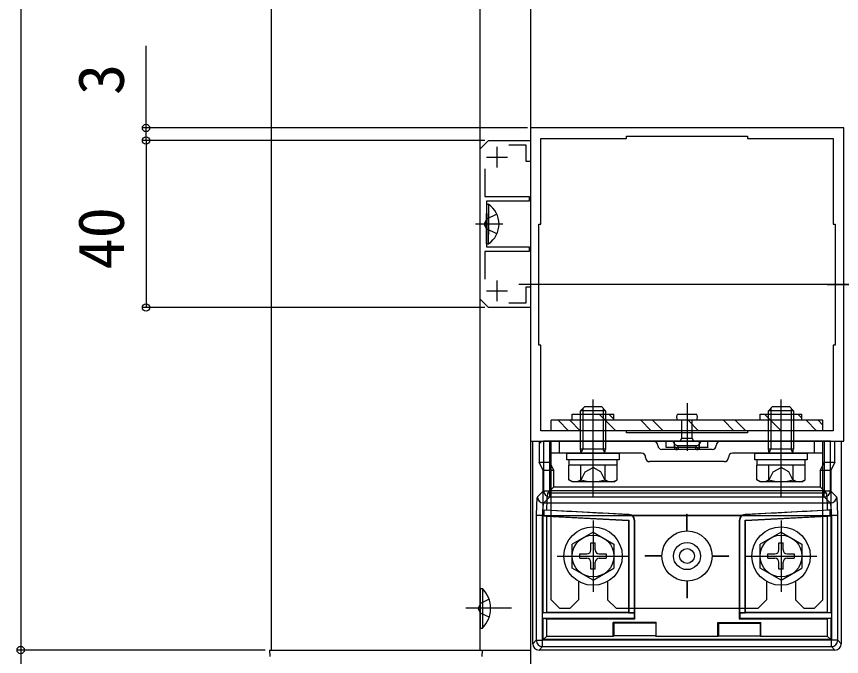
# Model space of a CAD drawing. Units: millimetres, scale not verified. Extents: x -875 to 875, y -1310 to 1300.
# Drawn here: x -653.7 to -456.2, y 248.4 to 401.7 of the extents above; entities that cross this region are included whole.
import ezdxf
from ezdxf.enums import TextEntityAlignment as Align

# ---------------------------------------------------------------- set-up
doc = ezdxf.new("R2010")
doc.units = ezdxf.units.MM
doc.header["$LTSCALE"] = 4
for name, color, linetype in [('0-3_YKK_11', 7, 'Continuous'), ('0-4_YKK_12', 2, 'Continuous'), ('0-5_YKK_13', 4, 'Continuous'), ('0-6_YKK_D', 6, 'Continuous')]:
    doc.layers.add(name, color=color, linetype=linetype)
doc.styles.add('ＭＳ ゴシック', font='')
doc.styles.get('ＭＳ ゴシック').set_extended_font_data('MS Gothic')

msp = doc.modelspace()

# ---------------------------------------------------------------- linework, layer by layer
at = {"layer": '0-3_YKK_11'}
for p, q in [((-538.699, 370.5), (-538.699, 365.5)), ((-541.199, 368), (-536.199, 368)), ((-538.699, 338.5), (-538.699, 333.5)), ((-541.199, 336), (-536.199, 336))]:
    msp.add_line(p, q, dxfattribs=at)
for points in [[(-455.699, 300), (-455.699, 375), (-530.699, 375), (-530.699, 300)], [(-478.699, 302), (-507.699, 302), (-507.699, 302.5), (-528.199, 302.5), (-528.199, 323), (-528.699, 323), (-528.699, 352), (-528.199, 352), (-528.199, 372.5), (-507.699, 372.5), (-507.699, 373), (-478.699, 373), (-478.699, 372.5), (-458.199, 372.5), (-458.199, 352), (-457.699, 352), (-457.699, 323), (-458.199, 323), (-458.199, 302.5), (-478.699, 302.5)]]:
    msp.add_lwpolyline(points, close=True, dxfattribs=at)
for points in [[(-535.883, 333.1), (-531.699, 333.1), (-531.699, 337), (-530.699, 337), (-530.699, 332), (-540.699, 332), (-542.699, 334), (-542.699, 370), (-540.699, 372), (-530.699, 372), (-530.699, 367), (-531.699, 367), (-531.699, 370.9), (-535.883, 370.9)], [(-541.599, 365.184), (-541.599, 358.6), (-530.999, 358.6), (-530.999, 357.5), (-541.199, 357.5), (-541.199, 352.458), (-541.319, 352.275), (-541.319, 351.725), (-541.199, 351.542), (-541.199, 346.5), (-530.999, 346.5), (-530.999, 345.4), (-541.599, 345.4), (-541.599, 338.816)]]:
    msp.add_lwpolyline(points, dxfattribs=at)
at = {"layer": '0-4_YKK_12'}
for p, q in [((-530.699, 945), (-530.699, 145)), ((-592.699, 250), (-592.699, 830)), ((-542.699, 250), (-542.699, 830)), ((-452.905, 337.5), (-533.493, 337.5)), ((-592.699, 250), (-542.699, 250))]:
    msp.add_line(p, q, dxfattribs=at)
at = {"layer": '0-5_YKK_13'}
for p, q in [((-541.199, 356.75), (-541.199, 349.5)), ((-541.199, 356.75), (-540.691, 356.75)), ((-540.691, 356.75), (-540.691, 349.5)), ((-541.199, 347.25), (-541.199, 354.5)), ((-540.691, 347.25), (-540.691, 354.5)), ((-537.306, 352), (-543.837, 352)), ((-541.199, 347.25), (-540.691, 347.25)), ((-459.617, 337.5), (-452.254, 337.5)), ((-518.699, 307.3), (-517.699, 308.3)), ((-517.699, 308.3), (-513.699, 308.3)), ((-515.699, 286.6), (-515.699, 310.011)), ((-512.699, 307.3), (-513.699, 308.3)), ((-493.199, 309.08), (-493.199, 297.7)), ((-473.699, 307.3), (-472.699, 308.3)), ((-472.699, 308.3), (-468.699, 308.3)), ((-470.699, 286.6), (-470.699, 310.011)), ((-467.699, 307.3), (-468.699, 308.3)), ((-520.699, 306.5), (-510.699, 306.5)), ((-520.699, 305), (-520.699, 306.5)), ((-512.699, 307.3), (-518.699, 307.3)), ((-514.253, 306.5), (-510.253, 302.5)), ((-511.925, 306.5), (-510.699, 305.275)), ((-510.699, 305), (-510.699, 306.5)), ((-495.461, 306.5), (-490.9, 306.5)), ((-474.655, 306.5), (-470.655, 302.5)), ((-467.699, 307.3), (-473.699, 307.3)), ((-466.67, 306.5), (-465.699, 305.529)), ((-465.699, 305), (-465.699, 306.5)), ((-460.699, 305), (-525.699, 305)), ((-525.699, 302.5), (-525.699, 305)), ((-524.067, 305), (-521.567, 302.5)), ((-521.239, 305), (-518.739, 302.5)), ((-504.268, 305), (-501.768, 302.5)), ((-501.44, 305), (-498.94, 302.5)), ((-490.9, 305), (-495.498, 305)), ((-494.449, 300.7), (-494.449, 305)), ((-492.954, 305), (-490.454, 302.5)), ((-484.469, 305), (-481.969, 302.5)), ((-481.641, 305), (-479.141, 302.5)), ((-464.67, 305), (-462.17, 302.5)), ((-461.842, 305), (-460.699, 303.858)), ((-460.699, 302.5), (-460.699, 305)), ((-460.699, 302.5), (-525.699, 302.5)), ((-494.849, 300), (-494.449, 300.7)), ((-491.549, 300), (-491.949, 300.7)), ((-528.61, 300), (-528.61, 294.996)), ((-528.199, 299.5), (-528.199, 300)), ((-526.038, 300), (-527.536, 300)), ((-527.536, 300), (-527.536, 288.154)), ((-526.102, 300), (-526.102, 294.996)), ((-460.36, 300), (-526.038, 300)), ((-526.038, 288.154), (-526.038, 300)), ((-525.699, 262), (-525.699, 300)), ((-525.699, 300), (-460.699, 300)), ((-523.699, 297.1), (-523.699, 300)), ((-498.199, 298.5), (-498.199, 300)), ((-498.151, 298.548), (-498.151, 300)), ((-498.151, 298.548), (-496.199, 298.565)), ((-496.449, 299.65), (-496.249, 300)), ((-496.249, 300), (-490.149, 300)), ((-496.199, 298.565), (-496.199, 300)), ((-496.199, 298.565), (-495.934, 298.565)), ((-496.199, 298.557), (-496.199, 298.5)), ((-495.719, 299), (-490.68, 299)), ((-495.699, 298.5), (-495.699, 298)), ((-495.465, 298.565), (-490.934, 298.565)), ((-495.199, 298.557), (-495.199, 298.5)), ((-491.199, 298.5), (-495.199, 298.5)), ((-491.199, 298.557), (-491.199, 298.5)), ((-490.699, 298.5), (-490.699, 298)), ((-490.465, 298.565), (-490.199, 298.565)), ((-490.199, 298.565), (-490.199, 300)), ((-490.199, 298.565), (-488.248, 298.548)), ((-490.199, 298.557), (-490.199, 298.5)), ((-488.199, 298.5), (-490.199, 298.5)), ((-490.149, 300), (-489.949, 299.65)), ((-488.248, 298.548), (-488.248, 300)), ((-462.699, 297.1), (-462.699, 300)), ((-460.699, 262), (-460.699, 300)), ((-458.863, 300), (-460.36, 300)), ((-460.296, 294.996), (-460.296, 300)), ((-458.863, 300), (-456.289, 300)), ((-457.789, 294.996), (-457.789, 300)), ((-456.289, 300), (-456.289, 251.497)), ((-504.099, 297.1), (-525.699, 297.1)), ((-521.949, 297.1), (-509.449, 297.1)), ((-512.699, 298.121), (-518.699, 298.121)), ((-518.499, 297.181), (-518.699, 298.121)), ((-518.499, 297.181), (-518.159, 298.121)), ((-518.499, 297.1), (-518.499, 297.181)), ((-512.899, 297.181), (-513.239, 298.121)), ((-512.899, 297.181), (-512.699, 298.121)), ((-512.899, 297.1), (-512.899, 297.181)), ((-487.199, 298), (-499.199, 298)), ((-460.699, 297.1), (-482.299, 297.1)), ((-476.949, 297.1), (-464.449, 297.1)), ((-467.699, 298.121), (-473.699, 298.121)), ((-473.499, 297.181), (-473.699, 298.121)), ((-473.499, 297.181), (-473.159, 298.121)), ((-473.499, 297.1), (-473.499, 297.181)), ((-467.899, 297.181), (-468.239, 298.121)), ((-467.899, 297.181), (-467.699, 298.121)), ((-467.899, 297.1), (-467.899, 297.181)), ((-528.61, 294.996), (-526.102, 294.996)), ((-526.102, 294.996), (-525.102, 293)), ((-509.926, 294.3), (-521.473, 294.3)), ((-521.473, 290.747), (-521.473, 294.3)), ((-521.399, 294.3), (-521.399, 295.5)), ((-518.586, 290.747), (-518.586, 294.3)), ((-512.813, 290.747), (-512.813, 294.3)), ((-509.999, 295.5), (-509.999, 294.3)), ((-509.926, 290.747), (-509.926, 294.3)), ((-484.299, 295.1), (-502.099, 295.1)), ((-464.926, 294.3), (-476.473, 294.3)), ((-476.473, 290.747), (-476.473, 294.3)), ((-476.399, 294.3), (-476.399, 295.5)), ((-473.586, 290.747), (-473.586, 294.3)), ((-467.813, 290.747), (-467.813, 294.3)), ((-464.999, 295.5), (-464.999, 294.3)), ((-464.926, 290.747), (-464.926, 294.3)), ((-461.296, 293), (-460.296, 294.996)), ((-460.296, 294.996), (-457.789, 294.996)), ((-457.789, 294.996), (-458.789, 293)), ((-525.102, 293), (-527.61, 293)), ((-525.102, 289.09), (-525.102, 293)), ((-458.789, 293), (-458.789, 258.891)), ((-520.699, 290.3), (-521.473, 290.747)), ((-510.699, 290.3), (-520.699, 290.3)), ((-510.699, 290.3), (-509.926, 290.747)), ((-475.699, 290.3), (-476.473, 290.747)), ((-465.699, 290.3), (-475.699, 290.3)), ((-465.699, 290.3), (-464.926, 290.747)), ((-525.102, 289.09), (-526.53, 287.663)), ((-525.102, 289.09), (-461.296, 289.09)), ((-459.869, 287.663), (-461.296, 289.09)), ((-527.536, 288.154), (-529.02, 286.67)), ((-527.536, 288.154), (-526.038, 288.154)), ((-527.523, 285.172), (-526.038, 286.657)), ((-526.53, 287.663), (-459.869, 287.663)), ((-526.038, 286.657), (-526.038, 288.154)), ((-460.36, 286.657), (-458.876, 285.172)), ((-457.379, 286.67), (-458.863, 288.154)), ((-458.876, 285.172), (-527.523, 285.172)), ((-527.426, 283.477), (-526.835, 283.531)), ((-507.204, 282.417), (-527.426, 283.477)), ((-527.426, 282.143), (-527.426, 283.477)), ((-507.204, 282.417), (-507.121, 282.496)), ((-493.149, 278.5), (-493.149, 282.5)), ((-479.278, 282.496), (-479.195, 282.417)), ((-458.972, 283.477), (-479.195, 282.417)), ((-458.972, 283.477), (-459.564, 283.531)), ((-458.972, 282.143), (-458.972, 283.477)), ((-529.279, 282.178), (-529.279, 252.329)), ((-527.781, 282.178), (-529.279, 282.178)), ((-527.781, 282.178), (-458.617, 282.178)), ((-527.781, 252.329), (-527.781, 282.178)), ((-527.426, 282.143), (-526.845, 282.03)), ((-527.426, 282.143), (-507.116, 281.079)), ((-526.845, 282.03), (-507.199, 281)), ((-526.845, 282.03), (-526.845, 259)), ((-515.699, 281.034), (-515.699, 263.966)), ((-507.116, 281.079), (-507.199, 281)), ((-507.199, 281), (-507.199, 259)), ((-480.131, 282.173), (-506.267, 282.173)), ((-505.699, 280.998), (-505.782, 280.919)), ((-505.782, 258.917), (-505.782, 280.919)), ((-505.699, 257.5), (-505.699, 280.998)), ((-480.699, 280.998), (-480.699, 257.5)), ((-480.616, 280.919), (-480.699, 280.998)), ((-480.616, 280.919), (-480.616, 258.917)), ((-479.282, 281.079), (-479.199, 281)), ((-470.699, 281.034), (-470.699, 263.966)), ((-458.972, 282.143), (-459.553, 282.03)), ((-459.553, 259), (-459.553, 282.03)), ((-457.12, 282.178), (-458.617, 282.178)), ((-458.617, 282.178), (-458.617, 252.329)), ((-457.12, 252.329), (-457.12, 282.178)), ((-515.699, 278.25), (-520.699, 275.363)), ((-515.699, 278.25), (-510.699, 275.363)), ((-470.699, 278.25), (-475.699, 275.363)), ((-470.699, 278.25), (-465.699, 275.363)), ((-520.699, 269.637), (-520.699, 275.363)), ((-516.199, 274), (-516.199, 275.65)), ((-516.199, 275.65), (-515.199, 275.65)), ((-515.199, 274), (-515.199, 275.65)), ((-510.699, 275.363), (-510.699, 269.637)), ((-475.699, 269.637), (-475.699, 275.363)), ((-471.199, 274), (-471.199, 275.65)), ((-471.199, 275.65), (-470.199, 275.65)), ((-470.199, 274), (-470.199, 275.65)), ((-465.699, 275.363), (-465.699, 269.637)), ((-518.849, 273), (-517.199, 273)), ((-518.849, 272), (-518.849, 273)), ((-514.199, 273), (-512.549, 273)), ((-512.549, 273), (-512.549, 272)), ((-499.199, 272.55), (-503.199, 272.55)), ((-487.2, 272.55), (-483.199, 272.55)), ((-473.849, 273), (-472.199, 273)), ((-473.849, 272), (-473.849, 273)), ((-469.199, 273), (-467.549, 273)), ((-467.549, 273), (-467.549, 272)), ((-524.267, 272.5), (-507.132, 272.5)), ((-518.849, 272), (-517.199, 272)), ((-516.199, 269.35), (-516.199, 271)), ((-515.199, 269.35), (-515.199, 271)), ((-514.199, 272), (-512.549, 272)), ((-479.267, 272.5), (-462.132, 272.5)), ((-473.849, 272), (-472.199, 272)), ((-471.199, 269.35), (-471.199, 271)), ((-470.199, 269.35), (-470.199, 271)), ((-469.199, 272), (-467.549, 272)), ((-515.699, 266.75), (-520.699, 269.637)), ((-515.199, 269.35), (-516.199, 269.35)), ((-515.699, 266.75), (-510.699, 269.637)), ((-470.699, 266.75), (-475.699, 269.637)), ((-470.199, 269.35), (-471.199, 269.35)), ((-470.699, 266.75), (-465.699, 269.637)), ((-542.699, 264.75), (-542.699, 255.25)), ((-542.699, 264.75), (-542.191, 264.75)), ((-542.191, 264.75), (-542.191, 255.25)), ((-519.199, 266.438), (-519.199, 262)), ((-512.199, 266.438), (-512.199, 262)), ((-493.149, 266.5), (-493.149, 262.5)), ((-474.199, 266.438), (-474.199, 262)), ((-467.199, 266.438), (-467.199, 262)), ((-542.699, 262), (-542.699, 258)), ((-523.699, 260), (-525.699, 262)), ((-521.199, 260), (-519.199, 262)), ((-510.199, 260), (-512.199, 262)), ((-476.199, 260), (-474.199, 262)), ((-465.199, 260), (-467.199, 262)), ((-462.699, 260), (-460.699, 262)), ((-535.199, 260), (-546.159, 260)), ((-527.61, 258.891), (-526.845, 259)), ((-505.808, 258.891), (-527.61, 258.891)), ((-507.199, 259), (-526.845, 259)), ((-523.699, 260), (-521.199, 260)), ((-510.199, 260), (-476.199, 260)), ((-507.116, 258.917), (-507.199, 259)), ((-505.782, 258.917), (-505.808, 258.891)), ((-505.808, 257.609), (-505.808, 258.891)), ((-480.59, 258.891), (-480.616, 258.917)), ((-480.616, 258.917), (-479.282, 258.917)), ((-458.789, 258.891), (-480.59, 258.891)), ((-480.59, 258.891), (-480.59, 257.609)), ((-459.553, 259), (-479.199, 259)), ((-465.199, 260), (-462.699, 260)), ((-458.789, 258.891), (-459.553, 259)), ((-527.61, 257.609), (-526.845, 257.5)), ((-526.845, 257.5), (-526.845, 253.265)), ((-526.845, 257.5), (-505.699, 257.5)), ((-505.808, 257.609), (-505.699, 257.5)), ((-480.59, 257.609), (-458.789, 257.609)), ((-458.789, 257.609), (-459.553, 257.5)), ((-459.553, 253.265), (-459.553, 257.5)), ((-458.789, 257.609), (-458.789, 252.5)), ((-542.699, 255.25), (-542.191, 255.25)), ((-510.852, 256.57), (-510.699, 256.417)), ((-510.852, 253.265), (-510.852, 256.57)), ((-510.699, 256.417), (-510.699, 253.417)), ((-500.699, 256.417), (-510.699, 256.417)), ((-500.546, 256.57), (-500.699, 256.417)), ((-500.699, 256.417), (-500.699, 253.417)), ((-485.852, 256.57), (-485.699, 256.417)), ((-485.852, 256.57), (-475.546, 256.57)), ((-485.852, 253.265), (-485.852, 256.57)), ((-485.699, 256.417), (-485.699, 253.417)), ((-475.546, 256.57), (-475.699, 256.417)), ((-475.546, 253.265), (-475.546, 256.57)), ((-527.61, 252.5), (-526.845, 253.265)), ((-510.852, 253.265), (-526.845, 253.265)), ((-510.699, 253.417), (-510.852, 253.265)), ((-500.699, 253.417), (-510.699, 253.417)), ((-500.699, 253.417), (-500.546, 253.265)), ((-485.852, 253.265), (-500.546, 253.265)), ((-485.699, 253.417), (-485.852, 253.265)), ((-485.699, 253.417), (-475.699, 253.417)), ((-475.699, 253.417), (-475.546, 253.265)), ((-459.553, 253.265), (-475.546, 253.265)), ((-459.553, 253.265), (-458.789, 252.5)), ((-529.279, 252.329), (-530.11, 251.497)), ((-529.279, 252.329), (-527.781, 252.329)), ((-528.613, 250), (-527.781, 250.831)), ((-458.617, 252.329), (-527.781, 252.329)), ((-527.781, 250.831), (-527.781, 252.329)), ((-458.789, 252.5), (-527.61, 252.5)), ((-457.12, 252.329), (-458.617, 252.329)), ((-458.617, 250.831), (-457.786, 250)), ((-456.289, 251.497), (-457.12, 252.329)), ((-593.159, 250), (-593.077, 248.448)), ((-593.159, 250), (-592.16, 250)), ((-592.16, 250), (-543.157, 250)), ((-543.157, 250), (-542.159, 250)), ((-542.24, 248.448), (-542.159, 250)), ((-542.159, 250), (-530.699, 250)), ((-457.786, 250), (-528.613, 250))]:
    msp.add_line(p, q, dxfattribs=at)
for points in [[(-538.699, 354.35), (-541.17, 353.145), (-541.779, 352)], [(-538.699, 349.65), (-541.17, 350.855), (-541.779, 352)], [(-518.699, 298.121), (-518.699, 306.5), (-518.699, 307.3)], [(-518.159, 307.84), (-518.159, 306.5), (-518.159, 298.121)], [(-513.239, 307.84), (-513.239, 306.5), (-513.239, 298.121)], [(-512.699, 307.3), (-512.699, 306.5), (-512.699, 298.121)], [(-475.699, 305), (-475.699, 306.5), (-465.699, 306.5)], [(-473.699, 298.121), (-473.699, 306.5), (-473.699, 307.3)], [(-473.159, 307.84), (-473.159, 306.5), (-473.159, 298.121)], [(-468.239, 307.84), (-468.239, 306.5), (-468.239, 298.121)], [(-467.699, 307.3), (-467.699, 306.5), (-467.699, 298.121)], [(-494.449, 300.7), (-491.949, 300.7), (-491.949, 305)], [(-530.11, 251.497), (-530.11, 300), (-527.536, 300)], [(-496.199, 298.5), (-498.199, 298.5), (-498.151, 298.548)], [(-488.248, 298.548), (-488.199, 298.5), (-488.199, 300)], [(-460.36, 300), (-460.36, 288.154), (-458.863, 288.154), (-458.863, 300)], [(-509.449, 297.1), (-509.449, 295.5), (-521.949, 295.5), (-521.949, 297.1)], [(-464.449, 297.1), (-464.449, 295.5), (-476.949, 295.5), (-476.949, 297.1)], [(-527.61, 258.891), (-527.61, 293), (-528.61, 294.996)], [(-518.749, 290.297), (-517.599, 292.655), (-515.699, 293.666)], [(-512.649, 290.298), (-513.799, 292.655), (-515.699, 293.666)], [(-473.749, 290.297), (-472.599, 292.655), (-470.699, 293.666)], [(-467.649, 290.298), (-468.799, 292.655), (-470.699, 293.666)], [(-458.789, 293), (-461.296, 293), (-461.296, 289.09)], [(-526.038, 286.657), (-460.36, 286.657), (-460.36, 288.154), (-526.038, 288.154)], [(-507.121, 282.496), (-506.817, 282.448), (-506.528, 282.339), (-506.267, 282.173)], [(-493.249, 278.5), (-493.249, 282.5), (-493.149, 282.5)], [(-480.131, 282.173), (-479.872, 282.339), (-479.584, 282.448), (-479.278, 282.496)], [(-507.116, 281.079), (-507.116, 258.917), (-505.782, 258.917)], [(-479.282, 258.917), (-479.282, 281.079), (-458.972, 282.143)], [(-479.282, 258.917), (-479.199, 259), (-479.199, 281), (-459.553, 282.03)], [(-499.199, 272.45), (-503.199, 272.45), (-503.199, 272.55)], [(-487.2, 272.45), (-483.199, 272.45), (-483.199, 272.55)], [(-493.249, 266.5), (-493.249, 262.5), (-493.149, 262.5)], [(-540.556, 262.15), (-542.616, 261.145), (-543.225, 260)], [(-540.556, 257.85), (-542.616, 258.855), (-543.225, 260)], [(-527.61, 252.5), (-527.61, 257.609), (-505.808, 257.609)], [(-480.59, 257.609), (-480.699, 257.5), (-459.553, 257.5)], [(-500.546, 253.265), (-500.546, 256.57), (-510.852, 256.57)], [(-485.699, 256.417), (-475.699, 256.417), (-475.699, 253.417)], [(-527.781, 250.831), (-458.617, 250.831), (-458.617, 252.329)]]:
    msp.add_lwpolyline(points, dxfattribs=at)
for centre, radius in [((-515.699, 272.5), 7), ((-493.199, 272.5), 6), ((-470.699, 272.5), 7), ((-515.699, 272.5), 5), ((-470.699, 272.5), 5), ((-493.199, 272.5), 3.25), ((-493.199, 272.5), 1.773)]:
    msp.add_circle(centre, radius, dxfattribs=at)
for centre, radius, start, end in [((-543.974, 352), 5.774, 304.65097, 55.34903), ((-494.199, 305.75), 1.5, 150.00006, 209.99994), ((-492.199, 305.75), 1.5, 330.00006, 29.99994), ((-501.199, 299), 1, 0, 90), ((-499.199, 299), 1, 180, 270), ((-493.199, 302.567), 4.367, 221.91164, 234.76774), ((-495.699, 298.5), 0.5, 180, 270), ((-495.699, 298.5), 0.5, 270, 0), ((-490.699, 298.5), 0.5, 180, 270), ((-490.699, 298.5), 0.5, 270, 0), ((-493.199, 302.567), 4.367, 305.23243, 318.08863), ((-487.199, 299), 1, 270, 0), ((-485.199, 299), 1, 90, 180), ((-504.099, 296.1), 1, 0, 90), ((-482.299, 296.1), 1, 90, 180), ((-502.099, 296.1), 1, 180, 270), ((-484.299, 296.1), 1, 270, 0), ((-520.03, 292.856), 2.556, 235.61708, 304.38292), ((-515.699, 299.854), 9.554, 252.41276, 287.58724), ((-511.369, 292.856), 2.556, 235.61708, 304.38292), ((-475.03, 292.856), 2.556, 235.61708, 304.38292), ((-470.699, 299.854), 9.554, 252.41276, 287.58724), ((-466.369, 292.856), 2.556, 235.61708, 304.38292), ((-527.516, 286.676), 1.504, 180.24971, 269.75029), ((-526.032, 288.161), 1.504, 180.24971, 269.75029), ((-460.367, 288.161), 1.504, 270.24971, 359.75029), ((-458.882, 286.676), 1.504, 270.24971, 359.75029), ((-517.199, 274), 1, 270, 0), ((-514.199, 274), 1, 180, 270), ((-472.199, 274), 1, 270, 0), ((-469.199, 274), 1, 180, 270), ((-517.199, 271), 1, 0, 90), ((-514.199, 271), 1, 90, 180), ((-472.199, 271), 1, 0, 90), ((-469.199, 271), 1, 90, 180), ((-546.861, 260), 6.661, 314.51496, 45.48504), ((-527.775, 252.335), 1.504, 180.24971, 269.75029), ((-458.624, 252.335), 1.504, 270.24971, 359.75029)]:
    msp.add_arc(centre, radius, start, end, dxfattribs=at)
for centre, major_axis, ratio, start_param, end_param in [((-495.699, 298.557), (0.5, 0), 0.019861, 2.0595541, 3.1415927), ((-495.699, 299.059), (0, -0.559), 0.894427, 5.7944275, 6.2831853), ((-495.699, 299.059), (0, 0.559), 0.894427, 3.1415927, 3.6303505), ((-495.699, 298.557), (0.5, 0), 0.019861, 0, 1.0820385), ((-490.699, 298.557), (0.5, 0), 0.019861, 2.0595541, 3.1415927), ((-490.699, 299.059), (0, -0.559), 0.894427, 5.7944275, 6.2831853), ((-490.699, 299.059), (0, 0.559), 0.894427, 3.1415927, 3.6303505), ((-490.699, 298.557), (0.5, 0), 0.019861, 0, 1.0820385), ((-529.003, 282.178), (0, -4.5), 0.061163, 3.2026792, 4.712389), ((-526.509, 282.173), (0, -5.5), 0.061163, 3.2026792, 4.4630242), ((-459.89, 282.173), (0, -5.5), 0.061163, 1.8201612, 3.0805061), ((-457.395, 282.178), (0, -4.5), 0.061163, 1.5707963, 3.0805061), ((-527.506, 282.178), (0, -3), 0.091744, 3.2026792, 4.712389), ((-458.893, 282.178), (0, -3), 0.091744, 1.5707963, 3.0805061), ((-500.047, 282.173), (104.95, -5.5), 0.000457, 4.4543095, 4.6449585), ((-507.282, 280.919), (1.088, 1.033), 0.999928, 5.5240032, 7.0423674), ((-479.116, 280.919), (-1.088, 1.033), 0.999928, 5.5240032, 7.0423674), ((-486.352, 282.173), (104.95, 5.5), 0.000457, 4.7798195, 4.9704685), ((-507.199, 280.998), (1.088, 1.033), 0.999928, 5.5240032, 6.4242443), ((-479.199, 280.998), (-1.088, 1.033), 0.999928, 6.1421263, 7.0423674), ((-528.607, 251.503), (-1.065, -1.065), 0.99628, 5.4996506, 7.06672), ((-457.792, 251.503), (1.065, -1.065), 0.99628, 5.4996506, 7.06672)]:
    msp.add_ellipse(centre, major_axis=major_axis, ratio=ratio, start_param=start_param, end_param=end_param, dxfattribs=at)
at = {"layer": '0-6_YKK_D'}
for p, q in [((-652.699, 830), (-652.699, 250)), ((-622.699, 375), (-622.699, 394.693)), ((-531.399, 375), (-623.699, 375)), ((-622.699, 372), (-622.699, 375)), ((-541.575, 372), (-623.699, 372)), ((-541.575, 372), (-623.699, 372)), ((-622.699, 372), (-622.699, 332)), ((-622.699, 372), (-622.699, 368.5)), ((-541.575, 332), (-623.699, 332)), ((-594.159, 250), (-653.699, 250)), ((-595.7, 250), (-653.699, 250)), ((-652.699, 250), (-652.699, 110))]:
    msp.add_line(p, q, dxfattribs=at)
for centre in [(-622.699, 375), (-622.699, 372), (-622.699, 372), (-622.699, 332), (-652.699, 250), (-652.699, 250)]:
    msp.add_circle(centre, 0.875, dxfattribs=at)

# ---------------------------------------------------------------- texts
at = {"layer": '0-6_YKK_D', "style": 'ＭＳ ゴシック'}
for s, p in [('3', (-624.699, 382.892)), ('40', (-624.699, 341.091))]:
    msp.add_text(s, height=11, rotation=90, dxfattribs=at).set_placement(p, align=Align.BOTTOM_LEFT)

doc.saveas('drawing.dxf')
